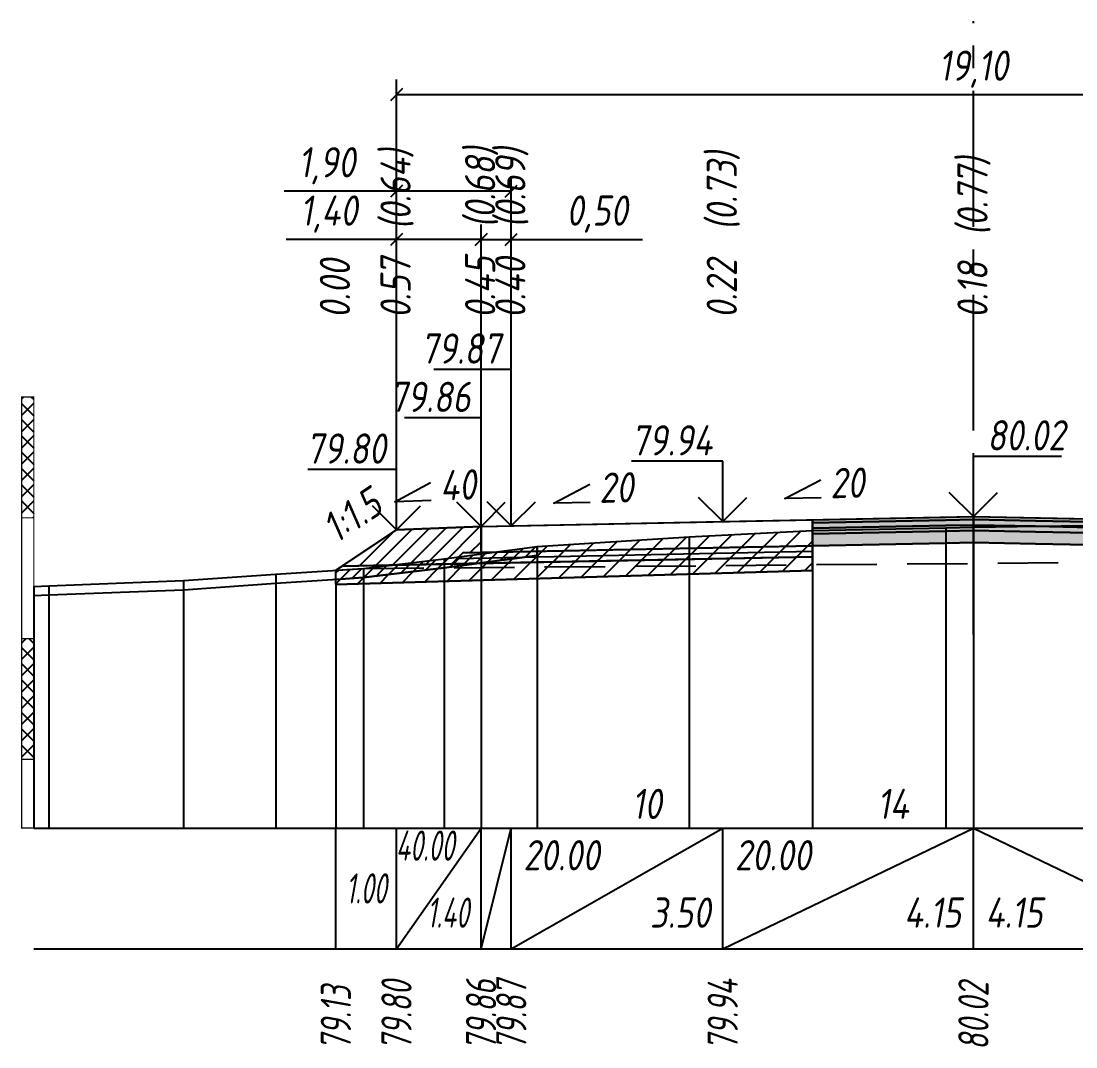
# Model space of a CAD drawing. Extents: x -717 to 1451, y -133302 to 233.
# Drawn here: x 78.9 to 166.3, y -21775.1 to -21690.2 of the extents above; entities that cross this region are included whole.
import ezdxf
from ezdxf.enums import TextEntityAlignment as Align

# ---------------------------------------------------------------- set-up
doc = ezdxf.new("R2010")
doc.units = 0
doc.linetypes.add('осевая2', pattern=[1.125, 0.75, -0.125, 0.125, -0.125])
doc.linetypes.add('штриховая', pattern=[0.75, 0.5, -0.25])
for name, color, linetype in [('Интерполированный поперечник', 2, 'Continuous'), ('Код_514', 1, 'Continuous'), ('Контур_0', 7, 'Continuous'), ('Контур_2521', 7, 'Continuous'), ('Контур_2564', 7, 'Continuous'), ('Контур_2660', 7, 'Continuous'), ('Контур_2665', 7, 'Continuous'), ('Контур_400', 7, 'Continuous'), ('Контур_508', 7, 'Continuous'), ('Контур_512', 7, 'Continuous'), ('Контур_513', 7, 'Continuous'), ('Контур_818', 7, 'Continuous'), ('Красный поперечник', 1, 'Continuous'), ('Линейка абсолютных высот', 7, 'Continuous'), ('Объём_2501', 7, 'Continuous'), ('Объём_2564', 7, 'Continuous'), ('Объём_2650', 7, 'Continuous'), ('Объём_2660', 7, 'Continuous'), ('Объём_2661', 7, 'Continuous'), ('Объём_2665', 7, 'Continuous'), ('Объём_2666', 7, 'Continuous'), ('Объём_2667', 7, 'Continuous'), ('Объём_2668', 7, 'Continuous'), ('Объём_2669', 7, 'Continuous'), ('Объём_2675', 7, 'Continuous'), ('Объём_2753', 7, 'Continuous'), ('Ось', 1, 'осевая2'), ('Откосы', 7, 'Continuous'), ('Отметки покрытия', 7, 'Continuous'), ('Рабочие отметки', 7, 'Continuous'), ('Рабочие отметки доп.', 7, 'Continuous'), ('Слои выравнивания', 7, 'Continuous'), ('Таблица', 7, 'Continuous'), ('Уклоны проезжей части', 7, 'Continuous'), ('Черный поперечник', 3, 'Continuous')]:
    doc.layers.add(name, color=color, linetype=linetype)
for name, color, linetype, true_color in [('Контур_2540', 2, 'Continuous', 0xffff00), ('Контур_2560', 2, 'Continuous', 0xffff00), ('Контур_2561', 7, 'Continuous', 0xff8040), ('Контур_2562', 3, 'Continuous', 0x00ff00), ('Контур_2563', 7, 'Continuous', 0xff8000), ('Контур_2570', 7, 'Continuous', 0x80ff00), ('Контур_2725', 7, 'Continuous', 0x323232), ('Контур_2736', 4, 'Continuous', 0x00ffff), ('Контур_2737', 4, 'Continuous', 0x00ffff), ('Контур_2738', 4, 'Continuous', 0x00ffff), ('Контур_2739', 4, 'Continuous', 0x00ffff), ('Контур_2741', 4, 'Continuous', 0x00ffff), ('Контур_2742', 4, 'Continuous', 0x00ffff), ('Контур_2743', 4, 'Continuous', 0x00ffff), ('Контур_2744', 7, 'Continuous', 0xa4ffff), ('Контур_2745', 7, 'Continuous', 0xa4ffff), ('Контур_2747', 4, 'Continuous', 0x00ffff), ('Контур_2748', 4, 'Continuous', 0x00ffff), ('Контур_2749', 4, 'Continuous', 0x00ffff), ('Контур_2750', 4, 'Continuous', 0x00ffff), ('Контур_2751', 4, 'Continuous', 0x00ffff), ('Контур_2752', 4, 'Continuous', 0x00ffff), ('Контур_2760', 7, 'Continuous', 0x323232), ('Контур_2761', 7, 'Continuous', 0x323232), ('Контур_2762', 7, 'Continuous', 0x323232), ('Контур_2763', 7, 'Continuous', 0x323232), ('Контур_402', 7, 'Continuous', 0xff6464), ('Контур_703', 4, 'Continuous', 0x00ffff), ('Контур_705', 4, 'Continuous', 0x00ffff), ('Контур_707', 4, 'Continuous', 0x00ffff), ('Контур_720', 131, 'Continuous', 0xaaffff), ('Объём_2500', 7, 'Continuous', 0xc0c0c0), ('Объём_2520', 7, 'Continuous', 0x80ffff), ('Объём_2540', 2, 'Continuous', 0xffff00), ('Объём_2560', 2, 'Continuous', 0xffff00), ('Объём_2561', 7, 'Continuous', 0xff8040), ('Объём_2562', 3, 'Continuous', 0x00ff00), ('Объём_2563', 7, 'Continuous', 0xff8000), ('Объём_2570', 7, 'Continuous', 0x80ff00), ('Объём_2600', 7, 'Continuous', 0x808000), ('Объём_2746', 2, 'Continuous', 0xffff00)]:
    doc.layers.add(name, color=color, linetype=linetype, true_color=true_color)
doc.styles.get("Standard").update_dxf_attribs({"font": 'txt', "height": 2.5})
doc.styles.add('М', font='romand.shx', dxfattribs={"width": 0.8, "oblique": 10, "height": 2.5})
doc.dimstyles.new('ISO-25', dxfattribs={"dimtxt": 2.5, "dimasz": 2.5, "dimexe": 1.25, "dimexo": 0.625, "dimtad": 1, "dimtxsty": 'Standard', "dimcen": 2.5, "dimadec": 0, "dimazin": 0, "dimtfac": 1, "dimtmove": 0, "dimatfit": 3, "dimfxl": 1, "dimarcsym": 0})
pattern_1 = [(45.0000013, (0, 0), (-0.67351924, 0.67351921), []), (135.0000003, (0, 0), (-0.67351922, -0.67351923), [])]

# ---------------------------------------------------------------- blocks, each defined once
blk = doc.blocks.new('_Oblique')
at = {"color": 0, "linetype": 'ByBlock', "lineweight": -2}
blk.add_line((-0.5, -0.5), (0.5, 0.5), dxfattribs=at)
blk = doc.blocks.new('*D522')
at = {"color": 0, "lineweight": -2, "transparency": 16777216}
for p, q in [((110.02, -21731.749), (110.02, -21707.029)), ((117.02, -21731.469), (117.02, -21707.029)), ((110.02, -21708.279), (100.884, -21708.279)), ((117.02, -21708.279), (110.02, -21708.279))]:
    blk.add_line(p, q, dxfattribs=at)
at = {"layer": 'Defpoints', "color": 0, "transparency": 16777216}
for p in [(117.02, -21708.279), (110.02, -21732.374), (117.02, -21732.094)]:
    blk.add_point(p, dxfattribs=at)
at = {"color": 0, "lineweight": -2, "transparency": 16777216, "rotation": 180}
blk.add_blockref('_Oblique', (110.02, -21708.279), dxfattribs=at)
at = {"color": 0, "lineweight": -2, "transparency": 16777216}
blk.add_blockref('_Oblique', (117.02, -21708.279), dxfattribs=at)
at = {"color": 0, "transparency": 16777216, "insert": (104.424, -21706.166), "char_height": 2.5, "width": 8.75, "attachment_point": 5, "style": 'М'}
blk.add_mtext('1,40', dxfattribs=at)
blk = doc.blocks.new('*D524')
at = {"color": 0, "lineweight": -2, "transparency": 16777216}
for p, q in [((117.02, -21731.469), (117.02, -21707.029)), ((119.52, -21731.419), (119.52, -21707.029)), ((117.02, -21708.279), (119.52, -21708.279)), ((119.52, -21708.279), (130.389, -21708.279))]:
    blk.add_line(p, q, dxfattribs=at)
at = {"layer": 'Defpoints', "color": 0, "transparency": 16777216}
for p in [(119.52, -21708.279), (117.02, -21732.094), (119.52, -21732.044)]:
    blk.add_point(p, dxfattribs=at)
at = {"color": 0, "lineweight": -2, "transparency": 16777216, "rotation": 180}
blk.add_blockref('_Oblique', (117.02, -21708.279), dxfattribs=at)
at = {"color": 0, "lineweight": -2, "transparency": 16777216}
blk.add_blockref('_Oblique', (119.52, -21708.279), dxfattribs=at)
at = {"color": 0, "transparency": 16777216, "insert": (126.627, -21706.166), "char_height": 2.5, "width": 9.16667, "attachment_point": 5, "style": 'М'}
blk.add_mtext('0,50', dxfattribs=at)
blk = doc.blocks.new('*D527')
at = {"color": 0, "lineweight": -2, "transparency": 16777216}
for p, q in [((110.02, -21731.749), (110.02, -21703.029)), ((119.52, -21731.419), (119.52, -21703.029)), ((110.02, -21704.279), (100.726, -21704.279)), ((119.52, -21704.279), (110.02, -21704.279))]:
    blk.add_line(p, q, dxfattribs=at)
at = {"layer": 'Defpoints', "color": 0, "transparency": 16777216}
for p in [(119.52, -21704.279), (110.02, -21732.374), (119.52, -21732.044)]:
    blk.add_point(p, dxfattribs=at)
at = {"color": 0, "lineweight": -2, "transparency": 16777216, "rotation": 180}
blk.add_blockref('_Oblique', (110.02, -21704.279), dxfattribs=at)
at = {"color": 0, "lineweight": -2, "transparency": 16777216}
blk.add_blockref('_Oblique', (119.52, -21704.279), dxfattribs=at)
at = {"color": 0, "transparency": 16777216, "insert": (104.266, -21702.166), "char_height": 2.5, "width": 8.75, "attachment_point": 5, "style": 'М'}
blk.add_mtext('1,90', dxfattribs=at)
blk = doc.blocks.new('*D528')
at = {"color": 0, "lineweight": -2, "transparency": 16777216}
for p, q in [((110.02, -21731.749), (110.02, -21695.029)), ((205.52, -21731.749), (205.52, -21695.029)), ((110.02, -21696.279), (205.52, -21696.279))]:
    blk.add_line(p, q, dxfattribs=at)
at = {"layer": 'Defpoints', "color": 0, "transparency": 16777216}
for p in [(205.52, -21696.279), (110.02, -21732.374), (205.52, -21732.374)]:
    blk.add_point(p, dxfattribs=at)
at = {"color": 0, "lineweight": -2, "transparency": 16777216, "rotation": 180}
blk.add_blockref('_Oblique', (110.02, -21696.279), dxfattribs=at)
at = {"color": 0, "lineweight": -2, "transparency": 16777216}
blk.add_blockref('_Oblique', (205.52, -21696.279), dxfattribs=at)
at = {"color": 0, "transparency": 16777216, "insert": (157.77, -21694.166), "char_height": 2.5, "width": 10.41667, "attachment_point": 5, "style": 'М'}
blk.add_mtext('19,10', dxfattribs=at)

msp = doc.modelspace()

# ---------------------------------------------------------------- hatches: boundary and pattern name
at = {"layer": 'Линейка абсолютных высот'}
h = msp.add_hatch(dxfattribs=at)
h.set_pattern_fill('ANSI37', scale=0.3, style=0)
h.set_pattern_definition(pattern_1)
h.paths.add_polyline_path([(80, -21731.315), (80, -21721.315), (79, -21721.315), (79, -21731.315)])
h = msp.add_hatch(dxfattribs=at)
h.set_pattern_fill('ANSI37', scale=0.3, style=0)
h.set_pattern_definition(pattern_1)
h.paths.add_polyline_path([(80, -21751.315), (80, -21741.315), (79, -21741.315), (79, -21751.315)])
at = {"layer": 'Объём_2563'}
h = msp.add_hatch(dxfattribs=at)
h.set_pattern_fill('ANSI31', color=256, scale=0.3)
h.paths.add_polyline_path([(110.02, -21732.312), (117.02, -21732.032), (117.02, -21734.182), (115.52, -21734.212), (114.602, -21735.13), (105.52, -21735.312)])
at = {"layer": 'Объём_2570'}
h = msp.add_hatch(dxfattribs=at)
h.set_pattern_fill('ANSI31', color=256, scale=0.2)
h.paths.add_polyline_path([(121.675, -21734.428), (113.953, -21735.456), (107.283, -21736.262), (105, -21736.409), (105, -21735.659), (107.283, -21735.512), (113.953, -21734.706), (121.675, -21733.678)])
at = {"layer": 'Объём_2600'}
h = msp.add_hatch(dxfattribs=at)
h.set_pattern_fill('ANSI31', color=6, scale=0.4)
h.paths.add_polyline_path([(113.953, -21735.456), (121.675, -21734.428), (121.675, -21733.678), (134.255, -21732.889), (144.461, -21732.355), (144.461, -21735.666), (105, -21736.85), (105, -21736.409), (107.283, -21736.262)])
at = {"layer": 'Слои выравнивания'}
for color, points in [(2, [(144.461, -21731.483), (155.488, -21731.262), (157.77, -21731.217), (157.77, -21731.467), (155.488, -21731.512), (144.461, -21731.733)]), (3, [(144.461, -21731.733), (155.488, -21731.512), (157.77, -21731.467), (157.77, -21731.917), (155.488, -21731.962), (144.461, -21732.183)]), (2, [(157.77, -21731.217), (162.912, -21731.32), (168.642, -21731.434), (178.52, -21731.632), (180.508, -21731.672), (194.21, -21731.946), (194.21, -21732.196), (180.508, -21731.922), (178.52, -21731.882), (168.642, -21731.684), (162.912, -21731.57), (157.77, -21731.467)]), (3, [(157.77, -21731.467), (162.912, -21731.57), (168.642, -21731.684), (178.52, -21731.882), (180.508, -21731.922), (194.21, -21732.196), (194.21, -21732.646), (180.508, -21732.372), (178.52, -21732.332), (168.642, -21732.134), (162.912, -21732.02), (157.77, -21731.917)]), (4, [(144.461, -21732.183), (155.488, -21731.962), (157.77, -21731.917), (157.77, -21732.367), (155.488, -21732.412), (144.461, -21732.633)]), (5, [(144.461, -21732.633), (155.488, -21732.412), (157.77, -21732.367), (157.77, -21733.367), (155.488, -21733.412), (144.461, -21733.633)]), (4, [(157.77, -21731.917), (162.912, -21732.02), (168.642, -21732.134), (178.52, -21732.332), (180.508, -21732.372), (194.21, -21732.646), (194.21, -21733.096), (180.508, -21732.822), (178.52, -21732.782), (168.642, -21732.584), (162.912, -21732.47), (157.77, -21732.367)]), (5, [(157.77, -21732.367), (162.912, -21732.47), (168.642, -21732.584), (178.52, -21732.782), (180.508, -21732.822), (194.21, -21733.096), (194.21, -21734.096), (180.508, -21733.822), (178.52, -21733.782), (168.642, -21733.584), (162.912, -21733.47), (157.77, -21733.367)])]:
    msp.add_hatch(color=color, dxfattribs=at).paths.add_polyline_path(points)

# ---------------------------------------------------------------- linework, layer by layer
at = {"layer": 'Интерполированный поперечник', "linetype": 'штриховая', "ltscale": 10, "flags": 128}
msp.add_lwpolyline([(107.283, -21735.512), (222.2, -21734.536)], dxfattribs=at)
at = {"layer": 'Код_514'}
for p, q in [((105, -21767), (105, -21757)), ((110.02, -21767), (110.02, -21757)), ((110.02, -21767), (117.02, -21757)), ((117.02, -21767), (117.02, -21757)), ((117.02, -21767), (119.52, -21757)), ((119.52, -21767), (119.52, -21757)), ((119.52, -21767), (137.02, -21757)), ((137.02, -21767), (137.02, -21757)), ((137.02, -21767), (157.77, -21757)), ((157.77, -21767), (157.77, -21757)), ((157.77, -21757), (178.52, -21767))]:
    msp.add_line(p, q, dxfattribs=at)
at = {"layer": 'Контур_0', "flags": 128}
for points in [[(117.02, -21732.032), (144.461, -21731.483), (144.461, -21733.633), (117.02, -21734.182), (117.02, -21732.032), (117.02, -21732.032)], [(110.02, -21732.312), (105, -21735.659), (105, -21735.659), (105, -21735.659), (105, -21735.659), (105, -21735.659), (105, -21735.659), (105, -21735.659), (105, -21735.659), (105, -21735.659), (105, -21735.659), (105, -21735.659), (105, -21735.659), (105, -21735.659), (105, -21735.659), (105, -21735.659)], [(110.02, -21732.312), (105, -21735.659), (105, -21735.659), (105, -21735.659), (105, -21735.659), (105, -21735.659), (105, -21735.659), (105, -21735.659), (105, -21735.659), (105, -21735.659), (105, -21735.659), (105, -21735.659), (105, -21735.659), (105, -21735.659), (105, -21735.659), (105, -21735.659), (105, -21735.659), (105, -21735.659), (105, -21735.659), (105, -21735.659), (105, -21735.659), (105, -21735.659), (105, -21735.659), (105, -21735.659), (105, -21735.659), (105, -21735.659), (105, -21735.659), (105, -21735.659), (105, -21735.659), (105, -21735.659)], [(105.52, -21735.312), (114.602, -21735.13), (115.52, -21734.212), (117.02, -21734.182)], [(115.52, -21734.212), (144.461, -21733.633), (144.461, -21734.533), (114.602, -21735.13), (115.52, -21734.212), (115.52, -21734.212)]]:
    msp.add_lwpolyline(points, dxfattribs=at)
at = {"layer": 'Контур_2521', "color": 250, "flags": 128}
msp.add_lwpolyline([(115.061, -21734.671), (144.461, -21734.083)], dxfattribs=at)
at = {"layer": 'Контур_2540', "flags": 128}
msp.add_lwpolyline([(105.52, -21735.312), (144.461, -21734.533), (144.461, -21735.666), (105, -21736.85), (105, -21735.659), (105.52, -21735.312), (105.52, -21735.312)], dxfattribs=at)
at = {"layer": 'Контур_2560', "flags": 128}
msp.add_lwpolyline([(110.02, -21732.312), (110.02, -21732.312), (110.02, -21732.312), (117.02, -21732.032)], dxfattribs=at)
at = {"layer": 'Контур_2561', "flags": 128}
msp.add_lwpolyline([(117.02, -21732.032), (117.02, -21732.032), (110.02, -21732.312), (110.02, -21732.312), (117.02, -21732.032)], dxfattribs=at)
at = {"layer": 'Контур_2562', "flags": 128}
msp.add_lwpolyline([(110.02, -21732.312), (110.02, -21732.312), (110.02, -21732.312), (110.02, -21732.312), (110.02, -21732.312)], dxfattribs=at)
at = {"layer": 'Контур_2563', "flags": 128}
msp.add_lwpolyline([(110.02, -21732.312), (117.02, -21732.032), (117.02, -21734.182), (115.52, -21734.212), (114.602, -21735.13), (105.52, -21735.312), (110.02, -21732.312), (110.02, -21732.312)], dxfattribs=at)
at = {"layer": 'Контур_2564', "flags": 128}
msp.add_lwpolyline([(110.02, -21732.312), (117.02, -21732.032)], dxfattribs=at)
at = {"layer": 'Контур_2570', "flags": 128}
msp.add_lwpolyline([(80, -21737.75), (81.252, -21737.703), (92.404, -21737.267), (100.046, -21736.727), (107.283, -21736.262), (107.283, -21736.262), (113.953, -21735.456), (121.675, -21734.428), (121.675, -21733.678), (134.255, -21732.889), (144.461, -21732.355), (155.488, -21732.137), (157.77, -21732.101), (168.642, -21731.929)], dxfattribs=at)
at = {"layer": 'Контур_2660', "flags": 128}
msp.add_lwpolyline([(105, -21736.85), (144.461, -21735.666)], dxfattribs=at)
at = {"layer": 'Контур_2665', "flags": 128}
msp.add_lwpolyline([(110.02, -21732.312), (110.02, -21732.312)], dxfattribs=at)
at = {"layer": 'Контур_2725', "flags": 128}
msp.add_lwpolyline([(144.461, -21733.633), (155.488, -21733.412), (157.77, -21733.367), (162.912, -21733.47), (168.642, -21733.584), (178.52, -21733.782), (180.508, -21733.822), (194.21, -21734.096)], dxfattribs=at)
at = {"layer": 'Контур_2736', "flags": 128}
msp.add_lwpolyline([(110.02, -21732.312), (105, -21735.659)], dxfattribs=at)
at = {"layer": 'Контур_2737', "flags": 128}
msp.add_lwpolyline([(105, -21735.659), (105, -21735.659)], dxfattribs=at)
at = {"layer": 'Контур_2738', "flags": 128}
msp.add_lwpolyline([(105, -21735.659), (105, -21735.659)], dxfattribs=at)
at = {"layer": 'Контур_2739', "flags": 128}
msp.add_lwpolyline([(105, -21735.659), (105, -21735.659)], dxfattribs=at)
at = {"layer": 'Контур_2741', "flags": 128}
msp.add_lwpolyline([(105, -21735.659), (105, -21735.659)], dxfattribs=at)
at = {"layer": 'Контур_2742', "flags": 128}
msp.add_lwpolyline([(105, -21735.659), (105, -21735.659)], dxfattribs=at)
at = {"layer": 'Контур_2743', "flags": 128}
msp.add_lwpolyline([(105, -21735.659), (105, -21735.659)], dxfattribs=at)
at = {"layer": 'Контур_2744', "flags": 128}
msp.add_lwpolyline([(105, -21735.659), (105, -21735.659)], dxfattribs=at)
msp.add_lwpolyline([(105, -21735.659), (105, -21735.659)], dxfattribs=at)
msp.add_lwpolyline([(105, -21735.659), (105, -21735.659)], dxfattribs=at)
msp.add_lwpolyline([(105, -21735.659), (105, -21735.659)], dxfattribs=at)
msp.add_lwpolyline([(105, -21735.659), (105, -21735.659)], dxfattribs=at)
msp.add_lwpolyline([(105, -21735.659), (105, -21735.659)], dxfattribs=at)
at = {"layer": 'Контур_2745', "flags": 128}
msp.add_lwpolyline([(105, -21735.659), (105, -21735.659)], dxfattribs=at)
msp.add_lwpolyline([(105, -21735.659), (105, -21735.659)], dxfattribs=at)
msp.add_lwpolyline([(105, -21735.659), (105, -21735.659)], dxfattribs=at)
msp.add_lwpolyline([(105, -21735.659), (105, -21735.659)], dxfattribs=at)
msp.add_lwpolyline([(105, -21735.659), (105, -21735.659)], dxfattribs=at)
msp.add_lwpolyline([(105, -21735.659), (105, -21735.659)], dxfattribs=at)
at = {"layer": 'Контур_2747', "flags": 128}
msp.add_lwpolyline([(105, -21735.659), (105, -21735.659)], dxfattribs=at)
at = {"layer": 'Контур_2748', "flags": 128}
msp.add_lwpolyline([(105, -21735.659), (105, -21735.659)], dxfattribs=at)
at = {"layer": 'Контур_2749', "flags": 128}
msp.add_lwpolyline([(105, -21735.659), (105, -21735.659)], dxfattribs=at)
at = {"layer": 'Контур_2750', "flags": 128}
msp.add_lwpolyline([(105, -21735.659), (105, -21735.659)], dxfattribs=at)
at = {"layer": 'Контур_2751', "flags": 128}
msp.add_lwpolyline([(105, -21735.659), (105, -21735.659)], dxfattribs=at)
at = {"layer": 'Контур_2752', "flags": 128}
msp.add_lwpolyline([(105, -21735.659), (105, -21735.659)], dxfattribs=at)
at = {"layer": 'Контур_2760', "flags": 128}
msp.add_lwpolyline([(144.461, -21731.483), (155.488, -21731.262), (157.77, -21731.217), (162.912, -21731.32), (168.642, -21731.434), (178.52, -21731.632), (180.508, -21731.672), (194.21, -21731.946)], dxfattribs=at)
at = {"layer": 'Контур_2761', "flags": 128}
msp.add_lwpolyline([(144.461, -21731.733), (155.488, -21731.512), (157.77, -21731.467), (162.912, -21731.57), (168.642, -21731.684), (178.52, -21731.882), (180.508, -21731.922), (194.21, -21732.196)], dxfattribs=at)
at = {"layer": 'Контур_2762', "flags": 128}
msp.add_lwpolyline([(144.461, -21732.183), (155.488, -21731.962), (157.77, -21731.917), (162.912, -21732.02), (168.642, -21732.134), (178.52, -21732.332), (180.508, -21732.372), (194.21, -21732.646)], dxfattribs=at)
at = {"layer": 'Контур_2763', "flags": 128}
msp.add_lwpolyline([(144.461, -21732.633), (155.488, -21732.412), (157.77, -21732.367), (162.912, -21732.47), (168.642, -21732.584), (178.52, -21732.782), (180.508, -21732.822), (194.21, -21733.096)], dxfattribs=at)
at = {"layer": 'Контур_400', "flags": 128}
for points in [[(117.02, -21732.032), (119.52, -21731.982), (119.52, -21731.982), (119.52, -21731.982), (119.52, -21731.982), (119.52, -21731.982), (119.52, -21731.982), (137.02, -21731.632), (157.77, -21731.217)], [(157.77, -21731.217), (178.52, -21731.632), (196.02, -21731.982), (196.02, -21731.982), (196.02, -21731.982), (196.02, -21731.982), (196.02, -21731.982), (196.02, -21731.982), (198.52, -21732.032)]]:
    msp.add_lwpolyline(points, dxfattribs=at)
at = {"layer": 'Контур_402', "flags": 128}
msp.add_lwpolyline([(105, -21736.85), (144.461, -21735.666), (144.461, -21733.633), (157.77, -21733.367), (194.21, -21734.096), (194.21, -21736.36), (212.411, -21736.906)], dxfattribs=at)
at = {"layer": 'Контур_508', "flags": 128}
msp.add_lwpolyline([(105, -21736.85), (144.461, -21735.666), (144.461, -21733.633), (157.77, -21733.367), (194.21, -21734.096), (194.21, -21736.36), (212.411, -21736.906), (212.411, -21736.262), (213.445, -21736.262), (215.954, -21734.589)], dxfattribs=at)
at = {"layer": 'Контур_512', "flags": 128}
msp.add_lwpolyline([(105, -21736.85), (144.461, -21735.666)], dxfattribs=at)
at = {"layer": 'Контур_513', "flags": 128}
msp.add_lwpolyline([(105, -21736.85), (144.461, -21735.666), (144.461, -21733.633), (157.77, -21733.367), (194.21, -21734.096), (194.21, -21736.36), (212.411, -21736.906), (212.411, -21736.262), (213.445, -21736.262), (215.954, -21734.589)], dxfattribs=at)
at = {"layer": 'Контур_703', "flags": 128}
for points in [[(110.02, -21732.312), (105, -21735.659)], [(105, -21735.659), (105, -21735.659)]]:
    msp.add_lwpolyline(points, dxfattribs=at)
at = {"layer": 'Контур_705', "flags": 128}
msp.add_lwpolyline([(105, -21735.659), (105, -21735.659)], dxfattribs=at)
at = {"layer": 'Контур_707', "flags": 128}
msp.add_lwpolyline([(105, -21735.659), (105, -21735.659)], dxfattribs=at)
at = {"layer": 'Контур_720', "flags": 128}
msp.add_lwpolyline([(105, -21735.659), (105, -21735.659)], dxfattribs=at)
at = {"layer": 'Контур_818', "flags": 128}
msp.add_lwpolyline([(105, -21736.409), (107.283, -21736.262), (107.283, -21736.262), (113.953, -21735.456), (121.675, -21734.428), (121.675, -21733.678), (134.255, -21732.889), (144.461, -21732.355), (155.488, -21732.137), (157.77, -21732.101), (168.642, -21731.929), (180.508, -21732.106), (194.21, -21732.356), (205.471, -21733.236), (214.797, -21733.747), (214.797, -21734.497), (215.954, -21734.647)], dxfattribs=at)
at = {"layer": 'Красный поперечник'}
for p, q in [((119.52, -21731.982), (137.02, -21731.632)), ((137.02, -21731.632), (157.77, -21731.217)), ((157.77, -21731.217), (178.52, -21731.632)), ((105, -21735.659), (110.02, -21732.312)), ((110.02, -21732.312), (117.02, -21732.032)), ((117.02, -21732.032), (119.52, -21731.982)), ((144.461, -21735.666), (144.461, -21757)), ((105, -21736.85), (105, -21757))]:
    msp.add_line(p, q, dxfattribs=at)
at = {"layer": 'Линейка абсолютных высот', "color": 7, "const_width": 0.1, "flags": 128}
for points in [[(80, -21731.315), (80, -21721.315), (79, -21721.315), (79, -21731.315), (80, -21731.315)], [(80, -21741.315), (80, -21731.315), (79, -21731.315), (79, -21741.315), (80, -21741.315)], [(80, -21751.315), (80, -21741.315), (79, -21741.315), (79, -21751.315), (80, -21751.315)], [(80, -21757), (80, -21751.315), (79, -21751.315), (79, -21757), (80, -21757)]]:
    msp.add_lwpolyline(points, dxfattribs=at)
at = {"layer": 'Объём_2500', "flags": 128}
msp.add_lwpolyline([(117.02, -21732.032), (144.461, -21731.483), (144.461, -21733.633), (117.02, -21734.182), (117.02, -21732.032), (117.02, -21732.032)], dxfattribs=at)
at = {"layer": 'Объём_2501', "flags": 128}
for points in [[(117.02, -21732.032), (119.52, -21731.982), (119.52, -21731.982), (119.52, -21731.982), (119.52, -21731.982), (119.52, -21731.982), (119.52, -21731.982), (137.02, -21731.632), (157.77, -21731.217)], [(157.77, -21731.217), (178.52, -21731.632), (196.02, -21731.982), (196.02, -21731.982), (196.02, -21731.982), (196.02, -21731.982), (196.02, -21731.982), (196.02, -21731.982), (198.52, -21732.032)]]:
    msp.add_lwpolyline(points, dxfattribs=at)
at = {"layer": 'Объём_2520', "color": 250, "flags": 128}
msp.add_lwpolyline([(115.52, -21734.212), (144.461, -21733.633), (144.461, -21734.533), (114.602, -21735.13), (115.52, -21734.212), (115.52, -21734.212)], dxfattribs=at)
at = {"layer": 'Объём_2540', "flags": 128}
msp.add_lwpolyline([(105.52, -21735.312), (144.461, -21734.533), (144.461, -21735.666), (105, -21736.85), (105, -21735.659), (105.52, -21735.312), (105.52, -21735.312)], dxfattribs=at)
at = {"layer": 'Объём_2560', "flags": 128}
msp.add_lwpolyline([(110.02, -21732.312), (110.02, -21732.312), (110.02, -21732.312), (117.02, -21732.032)], dxfattribs=at)
at = {"layer": 'Объём_2561', "flags": 128}
msp.add_lwpolyline([(117.02, -21732.032), (117.02, -21732.032), (110.02, -21732.312), (110.02, -21732.312), (117.02, -21732.032)], dxfattribs=at)
at = {"layer": 'Объём_2562', "flags": 128}
msp.add_lwpolyline([(110.02, -21732.312), (110.02, -21732.312), (110.02, -21732.312), (110.02, -21732.312), (110.02, -21732.312)], dxfattribs=at)
at = {"layer": 'Объём_2563', "color": 250, "flags": 128}
msp.add_lwpolyline([(110.02, -21732.312), (117.02, -21732.032), (117.02, -21734.182), (115.52, -21734.212), (114.602, -21735.13), (105.52, -21735.312), (110.02, -21732.312), (110.02, -21732.312)], dxfattribs=at)
at = {"layer": 'Объём_2564', "flags": 128}
msp.add_lwpolyline([(110.02, -21732.312), (117.02, -21732.032)], dxfattribs=at)
at = {"layer": 'Объём_2570', "flags": 128}
msp.add_lwpolyline([(121.675, -21734.428), (113.953, -21735.456), (107.283, -21736.262), (105, -21736.409), (105, -21735.659), (107.283, -21735.512), (113.953, -21734.706), (121.675, -21733.678), (121.675, -21734.428), (121.675, -21734.428)], dxfattribs=at)
at = {"layer": 'Объём_2650', "color": 6, "flags": 128}
msp.add_lwpolyline([(113.953, -21735.456), (121.675, -21734.428), (121.675, -21733.678), (134.255, -21732.889), (144.461, -21732.355), (144.461, -21735.666), (105, -21736.85), (105, -21736.409), (107.283, -21736.262), (113.953, -21735.456), (113.953, -21735.456)], dxfattribs=at)
at = {"layer": 'Объём_2660', "flags": 128}
msp.add_lwpolyline([(105, -21736.85), (144.461, -21735.666)], dxfattribs=at)
at = {"layer": 'Объём_2661', "flags": 128}
msp.add_lwpolyline([(110.02, -21732.312), (105, -21735.659)], dxfattribs=at)
at = {"layer": 'Объём_2665', "flags": 128}
msp.add_lwpolyline([(110.02, -21732.312), (110.02, -21732.312)], dxfattribs=at)
at = {"layer": 'Объём_2666', "flags": 128}
msp.add_lwpolyline([(110.02, -21732.312), (105, -21735.659)], dxfattribs=at)
at = {"layer": 'Объём_2667', "flags": 128}
msp.add_lwpolyline([(105, -21735.659), (105, -21735.659)], dxfattribs=at)
msp.add_lwpolyline([(105, -21735.659), (105, -21735.659)], dxfattribs=at)
at = {"layer": 'Объём_2668', "flags": 128}
msp.add_lwpolyline([(105, -21735.659), (105, -21735.659)], dxfattribs=at)
msp.add_lwpolyline([(105, -21735.659), (105, -21735.659)], dxfattribs=at)
at = {"layer": 'Объём_2669', "flags": 128}
msp.add_lwpolyline([(105, -21735.659), (105, -21735.659)], dxfattribs=at)
msp.add_lwpolyline([(105, -21735.659), (105, -21735.659)], dxfattribs=at)
at = {"layer": 'Объём_2675', "flags": 128}
msp.add_lwpolyline([(105, -21735.659), (105, -21735.659)], dxfattribs=at)
msp.add_lwpolyline([(105, -21735.659), (105, -21735.659)], dxfattribs=at)
msp.add_lwpolyline([(105, -21735.659), (105, -21735.659)], dxfattribs=at)
msp.add_lwpolyline([(105, -21735.659), (105, -21735.659)], dxfattribs=at)
msp.add_lwpolyline([(105, -21735.659), (105, -21735.659)], dxfattribs=at)
msp.add_lwpolyline([(105, -21735.659), (105, -21735.659)], dxfattribs=at)
msp.add_lwpolyline([(105, -21735.659), (105, -21735.659)], dxfattribs=at)
msp.add_lwpolyline([(105, -21735.659), (105, -21735.659)], dxfattribs=at)
msp.add_lwpolyline([(105, -21735.659), (105, -21735.659)], dxfattribs=at)
msp.add_lwpolyline([(105, -21735.659), (105, -21735.659)], dxfattribs=at)
msp.add_lwpolyline([(105, -21735.659), (105, -21735.659)], dxfattribs=at)
msp.add_lwpolyline([(105, -21735.659), (105, -21735.659)], dxfattribs=at)
at = {"layer": 'Объём_2746', "flags": 128}
msp.add_lwpolyline([(107.283, -21736.262), (113.953, -21735.456), (121.675, -21734.428), (121.675, -21733.678), (134.255, -21732.889), (144.461, -21732.355), (144.461, -21735.666), (105, -21736.85), (105, -21736.409), (107.283, -21736.262), (107.283, -21736.262)], dxfattribs=at)
at = {"layer": 'Объём_2753', "flags": 128}
msp.add_lwpolyline([(144.461, -21731.483), (144.461, -21731.483)], dxfattribs=at)
at = {"layer": 'Ось', "ltscale": 15}
msp.add_line((157.77, -21740.971), (157.77, -21690.188), dxfattribs=at)
at = {"layer": 'Откосы', "color": 1, "flags": 128}
for points in [[(145.169, -21729.658), (142.17, -21729.718), (145.139, -21728.158)], [(112.892, -21729.88), (109.895, -21729.999), (112.832, -21728.381)], [(126.044, -21730.04), (123.045, -21730.1), (126.014, -21728.54)]]:
    msp.add_lwpolyline(points, dxfattribs=at)
at = {"layer": 'Отметки покрытия', "color": 1}
for p, q in [((119.52, -21719.032), (113.12, -21719.032)), ((119.52, -21731.982), (119.52, -21719.032)), ((117.02, -21723.032), (110.67, -21723.032)), ((117.02, -21732.032), (117.02, -21723.032)), ((157.77, -21731.217), (157.77, -21726.217)), ((157.77, -21726.217), (165.07, -21726.217)), ((110.02, -21727.312), (102.67, -21727.312)), ((110.02, -21732.312), (110.02, -21727.312)), ((137.02, -21726.632), (129.47, -21726.632)), ((137.02, -21731.632), (137.02, -21726.632)), ((137.02, -21731.632), (135.02, -21729.632)), ((137.02, -21731.632), (139.02, -21729.632)), ((157.77, -21731.217), (155.77, -21729.217)), ((157.77, -21731.217), (159.77, -21729.217)), ((110.02, -21732.312), (108.02, -21730.312)), ((110.02, -21732.312), (112.02, -21730.312)), ((117.02, -21732.032), (115.02, -21730.032)), ((117.02, -21732.032), (119.02, -21730.032)), ((119.52, -21731.982), (117.52, -21729.982)), ((119.52, -21731.982), (121.52, -21729.982))]:
    msp.add_line(p, q, dxfattribs=at)
at = {"layer": 'Слои выравнивания'}
for p, q in [((144.461, -21731.483), (144.461, -21757)), ((157.77, -21731.217), (157.77, -21757)), ((117.02, -21732.032), (117.02, -21757))]:
    msp.add_line(p, q, dxfattribs=at)
at = {"layer": 'Слои выравнивания', "color": 2, "flags": 128}
for points in [[(144.461, -21731.483), (155.488, -21731.262), (157.77, -21731.217), (157.77, -21731.467), (155.488, -21731.512), (144.461, -21731.733)], [(157.77, -21731.217), (162.912, -21731.32), (168.642, -21731.434), (178.52, -21731.632), (180.508, -21731.672), (194.21, -21731.946), (194.21, -21732.196), (180.508, -21731.922), (178.52, -21731.882), (168.642, -21731.684), (162.912, -21731.57), (157.77, -21731.467)]]:
    msp.add_lwpolyline(points, close=True, dxfattribs=at)
at = {"layer": 'Слои выравнивания', "color": 3, "flags": 128}
for points in [[(144.461, -21731.733), (155.488, -21731.512), (157.77, -21731.467), (157.77, -21731.917), (155.488, -21731.962), (144.461, -21732.183)], [(157.77, -21731.467), (162.912, -21731.57), (168.642, -21731.684), (178.52, -21731.882), (180.508, -21731.922), (194.21, -21732.196), (194.21, -21732.646), (180.508, -21732.372), (178.52, -21732.332), (168.642, -21732.134), (162.912, -21732.02), (157.77, -21731.917)]]:
    msp.add_lwpolyline(points, close=True, dxfattribs=at)
at = {"layer": 'Слои выравнивания', "color": 4, "flags": 128}
for points in [[(144.461, -21732.183), (155.488, -21731.962), (157.77, -21731.917), (157.77, -21732.367), (155.488, -21732.412), (144.461, -21732.633)], [(157.77, -21731.917), (162.912, -21732.02), (168.642, -21732.134), (178.52, -21732.332), (180.508, -21732.372), (194.21, -21732.646), (194.21, -21733.096), (180.508, -21732.822), (178.52, -21732.782), (168.642, -21732.584), (162.912, -21732.47), (157.77, -21732.367)]]:
    msp.add_lwpolyline(points, close=True, dxfattribs=at)
at = {"layer": 'Слои выравнивания', "color": 5, "flags": 128}
for points in [[(144.461, -21732.633), (155.488, -21732.412), (157.77, -21732.367), (157.77, -21733.367), (155.488, -21733.412), (144.461, -21733.633)], [(157.77, -21732.367), (162.912, -21732.47), (168.642, -21732.584), (178.52, -21732.782), (180.508, -21732.822), (194.21, -21733.096), (194.21, -21734.096), (180.508, -21733.822), (178.52, -21733.782), (168.642, -21733.584), (162.912, -21733.47), (157.77, -21733.367)]]:
    msp.add_lwpolyline(points, close=True, dxfattribs=at)
at = {"layer": 'Таблица'}
for p, q in [((80, -21757), (240.954, -21757)), ((80, -21767), (240.954, -21767))]:
    msp.add_line(p, q, dxfattribs=at)
at = {"layer": 'Черный поперечник', "color": 7}
for p, q in [((144.461, -21732.355), (144.461, -21757)), ((155.488, -21732.137), (155.488, -21757)), ((157.77, -21732.101), (157.77, -21757)), ((134.255, -21732.889), (134.255, -21757)), ((121.675, -21733.678), (121.675, -21757)), ((113.953, -21734.706), (113.953, -21757)), ((100.046, -21735.977), (100.046, -21757)), ((107.283, -21735.512), (107.283, -21757)), ((92.404, -21736.517), (92.404, -21757)), ((80, -21737), (80, -21757)), ((81.252, -21736.953), (81.252, -21757))]:
    msp.add_line(p, q, dxfattribs=at)
at = {"layer": 'Черный поперечник', "flags": 128}
msp.add_lwpolyline([(80, -21737), (81.252, -21736.953), (92.404, -21736.517), (100.046, -21735.977), (107.283, -21735.512), (113.953, -21734.706), (121.675, -21733.678), (134.255, -21732.889), (144.461, -21732.355), (155.488, -21732.137), (157.77, -21732.101), (168.642, -21731.929), (180.508, -21732.106), (194.21, -21732.356), (205.471, -21733.236), (214.797, -21733.747), (219.133, -21734.309), (222.2, -21734.536), (232.913, -21732.63), (235.883, -21732.234), (237.056, -21732.358), (240.954, -21732.4)], dxfattribs=at)

# ---------------------------------------------------------------- texts
at = {"layer": 'Код_514', "style": 'М', "oblique": 10}
for s, width, p in [('40.00', 0.6, (109.961, -21757.206)), ('20.00', 0.8, (120.52, -21758)), ('20.00', 0.8, (138.02, -21758))]:
    msp.add_text(s, height=2.5, dxfattribs=dict(at, width=width)).set_placement(p, align=Align.TOP_LEFT)
at = {"layer": 'Код_514', "style": 'М', "oblique": 10, "width": 0.6}
msp.add_text('1.00', height=2.5, dxfattribs=at).set_placement((107.51, -21762), align=Align.MIDDLE_CENTER)
at = {"layer": 'Код_514', "style": 'М', "oblique": 10}
for s, width, p in [('1.40', 0.6, (116.02, -21766)), ('3.50', 0.8, (136.02, -21766)), ('4.15', 0.8, (156.77, -21766))]:
    msp.add_text(s, height=2.5, dxfattribs=dict(at, width=width)).set_placement(p, align=Align.BOTTOM_RIGHT)
at = {"layer": 'Код_514', "style": 'М', "oblique": 10, "width": 0.8}
msp.add_text('4.15', height=2.5, dxfattribs=at).set_placement((158.77, -21766), align=Align.BOTTOM_LEFT)
at = {"layer": 'Код_514', "style": 'М', "oblique": 10, "width": 0.7}
for s, p in [('79.13', (105, -21775.382)), ('79.80', (110.02, -21775.382)), ('79.86', (117.02, -21775.382)), ('79.87', (119.52, -21775.382)), ('79.94', (137.02, -21775.382)), ('80.02', (157.77, -21775.382))]:
    msp.add_text(s, height=2.5, rotation=90, dxfattribs=at).set_placement(p, align=Align.MIDDLE_LEFT)
at = {"layer": 'Отметки покрытия', "color": 1, "style": 'М', "oblique": 10, "width": 0.8}
for s, p in [('79.87', (118.661, -21719.3)), ('79.86', (116.161, -21723.3)), ('79.94', (136.161, -21726.9)), ('79.80', (109.161, -21727.58))]:
    msp.add_text(s, height=2.5, dxfattribs=at).set_placement(p, align=Align.BOTTOM_RIGHT)
msp.add_text('80.02', height=2.5, dxfattribs=at).set_placement((158.911, -21726.485), align=Align.BOTTOM_LEFT)
at = {"layer": 'Рабочие отметки', "color": 1, "style": 'М', "oblique": 10, "width": 0.8}
for s, p in [('0.00', (104.922, -21714.782)), ('0.57', (109.942, -21714.782)), ('0.45', (116.942, -21714.782)), ('0.40', (119.442, -21714.782)), ('0.22', (136.942, -21714.782)), ('0.18', (157.692, -21714.782))]:
    msp.add_text(s, height=2.5, rotation=90, dxfattribs=at).set_placement(p, align=Align.MIDDLE_LEFT)
at = {"layer": 'Рабочие отметки доп.', "color": 1, "style": 'М', "oblique": 10, "width": 0.8}
for s, p in [('(0.64)', (109.942, -21707.432)), ('(0.68)', (116.942, -21707.282)), ('(0.69)', (119.442, -21707.282)), ('(0.73)', (136.942, -21707.482)), ('(0.77)', (157.692, -21707.932))]:
    msp.add_text(s, height=2.5, rotation=90, dxfattribs=at).set_placement(p, align=Align.MIDDLE_LEFT)
at = {"layer": 'Слои выравнивания', "style": 'М', "oblique": 10, "width": 0.8}
for s, p in [('10', (130.74, -21757)), ('14', (151.115, -21757))]:
    msp.add_text(s, height=2.5, dxfattribs=at).set_placement(p, align=Align.BOTTOM_CENTER)
at = {"layer": 'Уклоны проезжей части', "color": 1, "style": 'М', "oblique": 10, "width": 0.8}
for s, rotation, p in [('40', 2.29061, (115.196, -21730.596)), ('20', 1.14576, (147.375, -21730.424)), ('20', 1.14576, (128.25, -21730.807)), ('1:1.5', 33.69007, (107.474, -21732.754))]:
    msp.add_text(s, height=2.5, rotation=rotation, dxfattribs=at).set_placement(p, align=Align.BOTTOM_CENTER)

# ---------------------------------------------------------------- dimensions: what is measured, and where the dimension line sits
at = {"color": 5}
dim = msp.add_linear_dim(base=(205.52, -21696.279), p1=(110.02, -21732.374), p2=(205.52, -21732.374), angle=180, dimstyle='ISO-25', override={"dimasz": 1, "dimlfac": 0.2, "dimzin": 0, "dimtxsty": 'М', "dimblk1": 'Oblique', "dimblk2": 'Oblique', "dimsah": 1}, dxfattribs=at)
dim.commit()
dim.dimension.update_dxf_attribs({"geometry": '*D528', "text_midpoint": (157.77, -21694.166)})
for base, p1, p2, picture, middle in [((119.52, -21704.279), (110.02, -21732.374), (119.52, -21732.044), '*D527', (104.266, -21704.279)), ((117.02, -21708.279), (110.02, -21732.374), (117.02, -21732.094), '*D522', (104.424, -21708.279)), ((119.52, -21708.279), (117.02, -21732.094), (119.52, -21732.044), '*D524', (126.627, -21708.279))]:
    dim = msp.add_linear_dim(base=base, p1=p1, p2=p2, angle=180, dimstyle='ISO-25', override={"dimasz": 1, "dimlfac": 0.2, "dimzin": 0, "dimtxsty": 'М', "dimblk1": 'Oblique', "dimblk2": 'Oblique', "dimsah": 1}, dxfattribs=at)
    dim.commit()
    dim.dimension.update_dxf_attribs({"geometry": picture, "text_midpoint": middle, "dimtype": 160})

doc.saveas('drawing.dxf')
